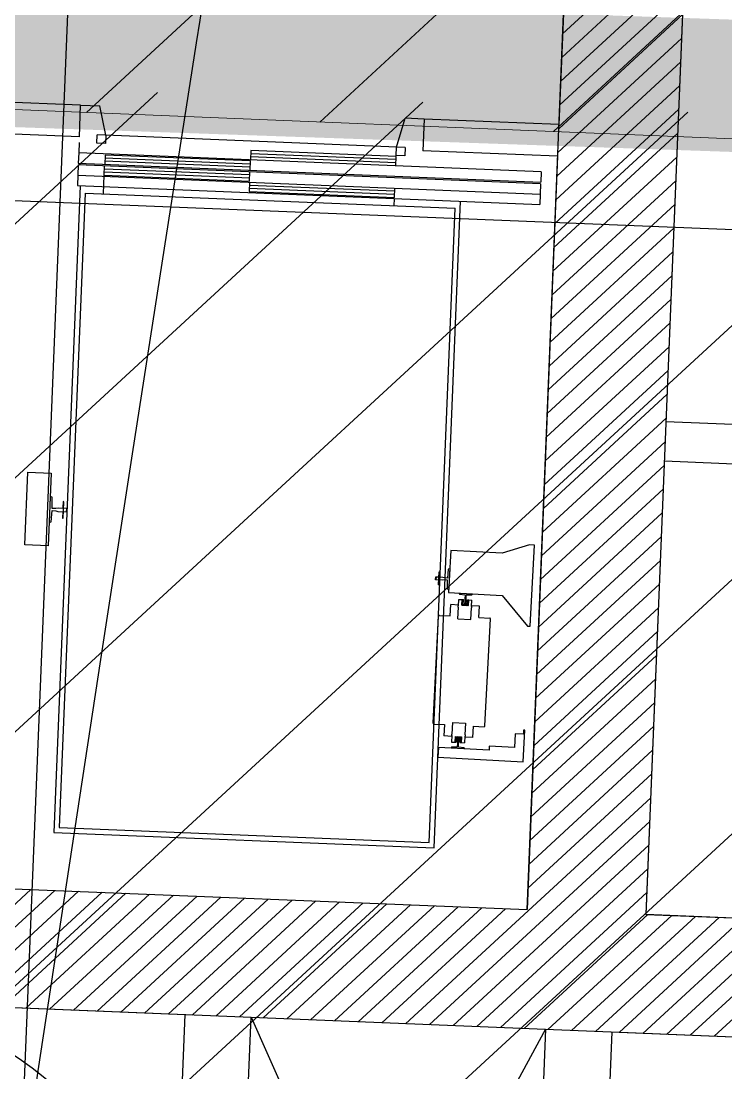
# Model space of a CAD drawing. Extents: x -678889171 to 586587, y -792238163 to 335485.
# Drawn here: x -678764250 to -678761584, y -791956236 to -791952259 of the extents above; entities that cross this region are included whole.
import ezdxf
from ezdxf.enums import TextEntityAlignment as Align

# ---------------------------------------------------------------- set-up
doc = ezdxf.new("R2010")
doc.units = 0
doc.header["$MEASUREMENT"] = 0
for name, color, linetype in [('A-FLOR-PATT', 252, 'Continuous'), ('A-SITE-PATT', 252, 'Continuous'), ('A-WALL', 252, 'Continuous')]:
    doc.layers.add(name, color=color, linetype=linetype)
doc.layers.add('BASEMENT3 LAYOUT$0$A-TABL-TEXT', color=252, linetype='Continuous', lineweight=30)
doc.layers.add('BASEMENT3 LAYOUT$0$HATCH2', color=252, linetype='Continuous', lineweight=15)
doc.styles.add('Ground floor Towers$0$$Bas01-Rname$0$EN-SC', font='swissc.ttf')
doc.styles.add('Ground floor Towers$0$$Bas01-Rname$0$EN-SCL', font='swisscl.ttf')
doc.styles.add('Ground floor Towers$0$04-Ground Floor$0$V2-lower ground$0$LEVEL  FOR LICENSE LOWER GR$0$$LG- LEVEL$0$AR-SR', font='sarb.shx')

# ---------------------------------------------------------------- blocks, each defined once
blk = doc.blocks.new('A$C61C61320')
at = {"layer": 'BASEMENT3 LAYOUT$0$HATCH2'}
h = blk.add_hatch(dxfattribs=at)
h.set_pattern_fill('ANSI31', color=256, scale=5000, style=0)
h.set_pattern_definition([(45, (1320016.062358054, 343948.7931753235), (-441.9417382415922, 441.9417382415922), [])])
h.paths.add_polyline_path([(11086.00013759569, 20764.88754983409), (-87874.57371154218, 20764.88754983409), (-87874.57371154218, -14411.92520058152), (11086.00013759569, -14411.92520058152)])
h = blk.add_hatch(dxfattribs=at)
h.set_pattern_fill('JIS_WOOD', color=256, scale=1000, style=0)
h.set_pattern_definition([(45, (-845211.5632561638, -471074.8112416068), (-499.9999991609842, 499.9999991609843), [])])
edge = h.paths.add_edge_path()
edge.add_line((-87728.88771757309, -14436.92520058164), (11085.99286301623, -14077.61977391216))
edge.add_line((11085.9928630162, -14077.61977391216), (11086.00013759563, -61296.12011963065))
edge.add_line((11086.00013759569, -61296.12011963065), (-23868.16462742418, -60220.57708285929))
edge.add_line((-23868.16462742421, -60220.57708285929), (-23388.15647815715, -47455.2645226442))
edge.add_arc((-38984.06513334403, -44366.02445463254), 15898.9235792472, 348.7958745272753, 525.9866040010601)
edge.add_line((-54409.82303213701, -40516.12001080933), (-55179.78612954497, -49076.3717473704))
edge.add_line((-55179.78612954495, -49076.3717473704), (-87616.00626249687, -47227.09333388295))
edge.add_line((-87616.00626249681, -47227.09333388295), (-87728.88771757303, -14436.92520058164))
at = {"layer": 'BASEMENT3 LAYOUT$0$A-TABL-TEXT', "const_width": 500}
blk.add_lwpolyline([(-87874.57371154218, -14411.92520058152), (11006.35061529244, -13813.14535745487)], dxfattribs=at)
at = {"layer": 'BASEMENT3 LAYOUT$0$HATCH2'}
blk.add_lwpolyline([(11086.00013759569, 20764.88754983409), (-87874.57371154218, 20764.88754983409), (-87874.57371154218, -14411.92520058152), (11086.00013759569, -14411.92520058152)], close=True, dxfattribs=at)
blk = doc.blocks.new('2')
at = {"layer": 'BASEMENT3 LAYOUT$0$A-TABL-TEXT', "const_width": 500}
blk.add_lwpolyline([(28948.80462125619, 217778.7896551112), (130982.8937054502, 218396.6636916995)], dxfattribs=at)
blk = doc.blocks.new('GR')
at = {"layer": 'A-FLOR-PATT'}
for p, q in [((30505, 225220), (30505, 268485)), ((32377.42850499545, 230004.3817412797), (32377.42850873384, 236104.3846662892)), ((32377.42850499497, 236104.3846662892), (32377.42850499515, 232975.1983651479)), ((32377.42850702658, 233318.5766522445), (33113.23638240606, 234054.384527624)), ((32377.42850697154, 233228.7740909788), (33203.03889134142, 234054.3844753486)), ((32377.42850691649, 233138.971529713), (32827.42850720018, 233588.9715299967)), ((32827.42850853917, 233605.2012898844), (32827.42850653407, 230005.1983651167)), ((32827.42850853872, 233604.3846660013), (32827.42850852766, 230004.3817412489)), ((32377.42850686146, 233049.1689684473), (32827.42850714484, 233499.1689687307)), ((32377.42850680643, 232959.3664071816), (32827.42850708951, 233409.3664074647)), ((32377.42850675138, 232869.5638459158), (32827.42850703414, 233319.5638461986)), ((32377.42850669635, 232779.7612846501), (32827.42850697879, 233229.7612849326)), ((32377.42850664133, 232689.9587233844), (32827.42850692348, 233139.9587236665)), ((32377.42850658628, 232600.1561621187), (32827.42850686811, 233050.1561624005)), ((30567.22772273387, 232975.1983651478), (30124.69330314592, 232975.1983651478)), ((30567.22772273373, 232975.1983659783), (30639.25877842399, 232975.1983659783)), ((30567.22772266644, 232854.4846564555), (30567.2277227335, 232974.5400233778)), ((30667.22772266691, 232864.8875119173), (30639.25877842399, 232975.1983659783)), ((31767.22772266633, 232864.8875119173), (31795.19666675384, 232975.1983653657)), ((31867.22772266633, 232975.1983653657), (31795.19666675384, 232975.1983653657)), ((32377.42850499515, 232975.1983651479), (31867.22772266633, 232975.1983651479)), ((31867.22772266633, 232975.1983653657), (31867.22772266633, 232855.1983651478)), ((32377.42850653124, 232510.3536008529), (32827.42850681276, 232960.3536011344)), ((30567.22772266684, 232855.1983651478), (30127.42850504701, 232855.1983651478)), ((31800.18739847069, 232864.8875119173), (30634.26804686255, 232864.8875119173)), ((30634.26804686255, 232833.4589404887), (30634.26804686255, 232864.8875119173)), ((30667.22772266691, 232864.8875119173), (30667.22772266691, 232833.4589404887)), ((31767.22772266644, 232833.4589404888), (31767.22772266644, 232864.8875119173)), ((31800.18739847069, 232864.8875119173), (31800.18739847069, 232833.4589404888)), ((32377.42850499516, 232855.1983651478), (31867.22772266634, 232855.1983651478)), ((32377.42850499516, 232855.1983651478), (32377.42850499532, 230004.3817412797)), ((32377.42850647622, 232420.5510395872), (32827.42850675742, 232870.5510398684)), ((30567.22772266679, 232833.4589404887), (30567.22772266668, 232794.173226203)), ((30667.22772266691, 232833.4589404887), (30634.26804686255, 232833.4589404887)), ((31217.22772266633, 232829.5303690601), (31217.22772266621, 232794.173226203)), ((31767.22772266644, 232829.5303690602), (31217.22772266633, 232829.5303690601)), ((31767.22772266644, 232817.7446547745), (31217.22772266633, 232817.7446547745)), ((31800.18739847069, 232833.4589404888), (31767.22772266644, 232833.4589404888)), ((31767.22772266644, 232794.173226203), (31767.22772266644, 232829.5303690602)), ((30567.22772266668, 232794.173226203), (30567.22772266679, 232754.8875119173)), ((32317.22772266656, 232794.173226203), (30567.22772266668, 232794.173226203)), ((30667.22772266703, 232790.2446547745), (30667.22772266703, 232754.8875119173)), ((31217.22772266621, 232790.2446547745), (30667.22772266703, 232790.2446547745)), ((31217.22772266633, 232778.4589404887), (30667.22772266691, 232778.4589404887)), ((31767.22772266644, 232805.9589404887), (31217.22772266621, 232805.9589404887)), ((31217.22772266633, 232754.8875119173), (31217.22772266621, 232790.2446547745)), ((32317.22772266656, 232794.1732262033), (32317.22772266656, 232754.8875119175)), ((32377.42850642117, 232330.7484783215), (32827.42850670208, 232780.7484786024)), ((30567.22772266679, 232754.8875119173), (32317.22772266656, 232754.8875119173)), ((30567.22772266679, 232748.977985597), (30567.22772266679, 232670.4065570255)), ((32317.22772266644, 232748.977985597), (30567.22772266679, 232748.977985597)), ((31217.22772266633, 232766.673226203), (30667.22772266703, 232766.673226203)), ((30667.22772266691, 232642.9065570255), (30667.22772266691, 232748.977985597)), ((31217.22772266633, 232737.1922713112), (30667.22772266691, 232737.1922713112)), ((31217.22772266633, 232713.6208427398), (31217.22772266621, 232748.977985597)), ((32317.22772266644, 232748.9779855972), (32317.22772266656, 232670.4065570258)), ((30567.22772266679, 232709.6922713113), (32317.22772266644, 232709.6922713113)), ((31217.22772266633, 232725.4065570255), (30667.22772266703, 232725.4065570255)), ((30667.22772266703, 232713.6208427398), (31217.22772266633, 232713.6208427398)), ((31217.22772266633, 232709.6922713112), (31217.22772266633, 232674.3351284541)), ((31767.22772266644, 232697.9065570255), (31217.22772266633, 232697.9065570255)), ((31767.22772266644, 232674.3351284541), (31767.22772266644, 232709.6922713112)), ((32377.42850636614, 232240.9459170558), (32827.42850664673, 232690.9459173364)), ((30567.22772266679, 232670.4065570255), (32317.22772266656, 232670.4065570255)), ((30577.94200838356, 232670.4065570255), (30577.94200838356, 230223.2636998823)), ((31767.22772266644, 232686.1208427398), (31217.22772266633, 232686.1208427398)), ((31217.22772266633, 232674.3351284541), (31767.22772266644, 232674.3351284541)), ((31767.22772266644, 232642.9065570255), (31767.22772266644, 232670.4065570255)), ((32017.22772266924, 230223.2636998823), (32017.22772266924, 232670.4065570255)), ((30597.5848655264, 232642.9065570254), (31997.5848655264, 232642.9065570255)), ((30597.5848655264, 232642.9065570254), (30597.5848655264, 230242.9065570252)), ((31997.58486552651, 230242.9065570252), (31997.5848655264, 232642.9065570255)), ((-2250.000000000029, 232605), (106690.0000000001, 232605)), ((32377.42850631112, 232151.1433557901), (32827.42850659139, 232601.1433560703)), ((32377.42850625607, 232061.3407945243), (32827.42850653605, 232511.3407948043)), ((32377.42850620102, 231971.5382332586), (32827.42850648069, 232421.5382335382)), ((32377.42850614601, 231881.7356719929), (32827.42850642535, 232331.7356722722)), ((32377.42850609096, 231791.9331107271), (32827.42850636999, 232241.9331110062)), ((32377.42850603594, 231702.1305494614), (32827.42850631465, 232152.1305497401)), ((32377.4285059809, 231612.3279881956), (32827.42850625931, 232062.327988474)), ((32377.42850592585, 231522.5254269299), (32827.42850620396, 231972.525427208)), ((32377.42850587082, 231432.7228656642), (32827.42850614862, 231882.722865942)), ((32827.42850757282, 231870.1998275161), (34774.15249878912, 231870.1998275161)), ((32827.42850757282, 231870.1998274853), (34774.69330418621, 231870.1998263349)), ((32377.42850581578, 231342.9203043985), (32827.42850609327, 231792.920304676)), ((32377.42850576075, 231253.1177431328), (32827.42850603792, 231703.1177434099)), ((32827.42850748928, 231720.1998275161), (34774.15249878912, 231720.1998275161)), ((30423.54915124072, 231305.4065570254), (30423.54915124072, 231580.4065570254)), ((30423.54915124072, 231580.4065570254), (30512.3348655264, 231580.4065570254)), ((30512.3348655264, 231580.4065570254), (30512.3348655264, 231305.4065570253)), ((32377.42850570571, 231163.315181867), (32827.42850598258, 231613.3151821439)), ((32377.42850565069, 231073.5126206013), (32827.42850592724, 231523.5126208779)), ((30519.40629409788, 231490.0494141683), (30512.33486552651, 231492.0136998825)), ((30512.33486552651, 231492.0136998825), (30512.3348655264, 231393.7994141682)), ((30521.76343695492, 231446.8351284539), (30519.40629409788, 231490.0494141683)), ((30564.97772266924, 231474.335128454), (30562.22772266924, 231474.3351284539)), ((30562.22772266924, 231474.3351284539), (30562.22772266924, 231450.3708427396)), ((30564.97772266924, 231411.4779855968), (30564.97772266924, 231474.335128454)), ((30519.40629409788, 231395.7636998825), (30521.76343695504, 231438.9779855967)), ((30535.90629409788, 231446.8351284539), (30521.76343695492, 231446.8351284539)), ((30521.76343695504, 231438.9779855967), (30535.90629409788, 231438.9779855968)), ((30543.76343695492, 231449.192271311), (30535.90629409788, 231446.8351284539)), ((30535.90629409788, 231438.9779855968), (30543.76343695492, 231436.6208427396)), ((30576.76343695492, 231449.192271311), (30543.76343695492, 231449.192271311)), ((30543.76343695492, 231436.6208427396), (30576.76343695504, 231436.6208427396)), ((30562.22772266924, 231450.3708427396), (30577.94200838356, 231450.3708427396)), ((30577.94200838356, 231435.442271311), (30562.22772266924, 231435.442271311)), ((30562.22772266924, 231435.442271311), (30562.22772266924, 231411.4779855968)), ((30576.76343695504, 231436.6208427396), (30576.76343695492, 231449.192271311)), ((32377.42850559564, 230983.7100593356), (32827.42850587188, 231433.7100596118)), ((30512.3348655264, 231393.7994141682), (30519.40629409788, 231395.7636998825)), ((30562.22772266924, 231411.4779855968), (30564.97772266924, 231411.4779855968)), ((32330.39620613736, 231382.1975732812), (32228.67128442692, 231346.4996553654)), ((32349.43014293768, 231381.9830232652), (32330.39620613736, 231382.1975732812)), ((32345.96965880912, 231074.984042614), (32349.43014293768, 231381.9830232652)), ((32034.03393069409, 231348.693602303), (32032.82276124913, 231241.243959075)), ((32228.67128442692, 231346.4996553654), (32034.03393069409, 231348.693602303)), ((32377.42850554061, 230893.9074980699), (32827.42850581654, 231343.9074983458)), ((30512.3348655264, 231305.4065570253), (30423.54915124072, 231305.4065570254)), ((31991.96173657219, 231266.2675824003), (31991.40805911155, 231217.1477454961)), ((31994.11072943661, 231266.2433590115), (31991.96173657219, 231266.2675824003)), ((31993.89963990483, 231247.5164211917), (31994.11072943661, 231266.2433590115)), ((32027.71203769276, 231278.1461254675), (32025.48939055482, 231244.3970005006)), ((32033.25532176519, 231279.6188316564), (32027.71203769276, 231278.1461254675)), ((32033.25532176519, 231279.6188316564), (32032.24139991553, 231189.6681303256)), ((31981.48818228183, 231235.9888792921), (31981.61968067881, 231247.6548405569)), ((31993.76814150797, 231235.8504599269), (31981.48818228183, 231235.9888792921)), ((31981.61968067881, 231247.6548405569), (31993.89963990483, 231247.5164211917)), ((31982.53029616839, 231246.7234621626), (31982.41956067619, 231236.8994947817)), ((31982.41956067619, 231236.8994947817), (32008.20747505092, 231236.6088141149)), ((32008.31821054312, 231246.4327814956), (31982.53029616839, 231246.7234621626)), ((31993.5570519762, 231217.1235221072), (31993.76814150797, 231235.8504599269)), ((32008.20747505092, 231236.6088141149), (32014.36821756871, 231238.3815983162)), ((32014.43742725135, 231244.5215779292), (32008.31821054312, 231246.4327814956)), ((32014.36821756871, 231238.3815983162), (32025.42018087218, 231238.2570208876)), ((32025.48939055482, 231244.3970005006), (32014.43742725135, 231244.5215779292)), ((32025.42018087218, 231238.2570208876), (32026.88152150203, 231204.4663701112)), ((32377.42850548559, 230804.1049368041), (32827.4285057612, 231254.1049370797)), ((31991.40805911155, 231217.1477454961), (31993.5570519762, 231217.1235221072)), ((32026.88152150203, 231204.4663701112), (32032.39020073296, 231202.8690864936)), ((32032.24139991553, 231189.6681303256), (32234.86072714532, 231187.3842108007)), ((32072.15126740023, 231189.2182673889), (32073.64473649392, 231185.5169772004)), ((32073.64473649392, 231185.5169772004), (32094.9655934706, 231183.8949781405)), ((32094.9655934706, 231183.8949781405), (32094.79706789342, 231168.9441277828)), ((32099.40205260318, 231168.8922205209), (32099.57057818036, 231183.8430708786)), ((32099.57057818036, 231183.8430708786), (32120.92257951408, 231184.9840626446)), ((32120.92257951408, 231184.9840626446), (32122.49910022689, 231188.6507479918)), ((32234.86072714532, 231187.3842108007), (32335.53169346692, 231075.1016990743)), ((32041.68966679693, 231101.748765399), (32042.17413457482, 231144.7286226901)), ((32072.26003467872, 231144.3894952456), (32042.17413457482, 231144.7286226901)), ((32070.63368299439, 231136.302024577), (32070.68905074055, 231141.2140082674)), ((32072.2240456438, 231141.1967058467), (32070.68905074055, 231141.2140082674)), ((32072.2240456438, 231141.1967058467), (32072.50088437412, 231165.7566242989)), ((32072.50088437412, 231165.7566242989), (32089.69282729049, 231165.5628371876)), ((32084.53860971109, 231144.1282762881), (32084.78084360015, 231165.6182049337)), ((32084.53860971109, 231144.1282762881), (32109.09852816314, 231143.8514375578)), ((32089.45059340143, 231144.072908542), (32089.69282729049, 231165.5628371876)), ((32090.3734655216, 231144.2288846727), (32092.52670974958, 231147.2314297088)), ((32101.18240619449, 231147.1338629347), (32092.52670974958, 231147.2314297088)), ((32094.26735973997, 231162.809338896), (32094.09156714623, 231147.2137906789)), ((32094.79706789342, 231168.9441277828), (32094.26735973997, 231162.809338896)), ((32099.79334139171, 231162.7470501817), (32099.40205260318, 231168.8922205209)), ((32099.61754879796, 231147.1515019646), (32099.79334139171, 231162.7470501817)), ((32103.2674227089, 231144.0835443393), (32101.18240619449, 231147.1338629347)), ((32104.1865444728, 231143.9068053038), (32104.42877836175, 231165.3967339495)), ((32104.42877836175, 231165.3967339495), (32121.62072127823, 231165.2029468384)), ((32104.42877836175, 231165.3967339495), (32109.3407620522, 231165.3413662034)), ((32109.09852816314, 231143.8514375578), (32109.3407620522, 231165.3413662034)), ((32121.34388254791, 231140.6430283862), (32121.62072127823, 231165.2029468384)), ((32121.34388254791, 231140.6430283862), (32122.87887745116, 231140.6257259655)), ((32151.46577168674, 231143.4966903403), (32121.37987158283, 231143.8358177849)), ((32122.82350970524, 231135.7137422752), (32122.87887745116, 231140.6257259655)), ((32150.98130390873, 231100.5168330492), (32151.46577168674, 231143.4966903403)), ((32377.42850543054, 230714.3023755384), (32827.42850570584, 231164.3023758137)), ((32001.16580135094, 231102.2055493039), (32041.68966679693, 231101.748765399)), ((32072.16867789764, 231136.2847221563), (32070.63368299439, 231136.302024577)), ((32071.67036818316, 231092.0768689426), (32072.16867789764, 231136.2847221563)), ((32120.79020508738, 231091.523191482), (32121.28851480187, 231135.7310446957)), ((32121.28851480187, 231135.7310446957), (32122.82350970524, 231135.7137422752)), ((32150.98130390873, 231100.5168330492), (32191.50516935471, 231100.0600491442)), ((31993.49336765333, 230693.931509879), (31998.06120670306, 231099.1701643387)), ((32071.67036818316, 231092.0768689426), (32120.79020508738, 231091.523191482)), ((32189.97271527023, 230691.7168000369), (32194.54055431996, 231096.9554544965)), ((32335.53169346692, 231075.1016990743), (32345.96965880912, 231074.984042614)), ((32377.4285053755, 230624.4998142727), (32827.4285056505, 231074.4998145477)), ((32377.42850532048, 230534.6972530069), (32827.42850559516, 230984.6972532816)), ((32377.42850526542, 230444.8946917412), (32827.42850553981, 230894.8946920156)), ((32377.42850521038, 230355.0921304755), (32827.42850548447, 230805.0921307495)), ((32377.42850515537, 230265.2895692098), (32827.42850542912, 230715.2895694835)), ((31996.52875261869, 230690.8269152312), (32037.05261806455, 230690.3701313263)), ((32037.05261806455, 230690.3701313263), (32036.56815028655, 230647.3902740351)), ((32067.2437168859, 230699.3637728935), (32066.7454071713, 230655.1559196797)), ((32067.2437168859, 230699.3637728935), (32116.36355379013, 230698.8100954329)), ((32116.36355379013, 230698.8100954329), (32115.86524407564, 230654.6022422192)), ((32145.85978739847, 230646.1583416853), (32146.34425517636, 230689.1381989766)), ((32146.34425517636, 230689.1381989766), (32186.86812062234, 230688.6814150716)), ((32305.7553331626, 230667.0768145067), (32305.16012989251, 230614.2729898347)), ((32336.45523122766, 230666.7307660938), (32305.7553331626, 230667.0768145067)), ((32336.62825543409, 230682.0807151264), (32336.45523122766, 230666.7307660938)), ((32341.54023912454, 230682.0253473803), (32336.62825543409, 230682.0807151264)), ((32340.19065031443, 230562.2957449263), (32341.54023912454, 230682.0253473803)), ((32066.65405039045, 230647.0511465905), (32036.56815028655, 230647.3902740351)), ((32065.21041226805, 230655.1732221003), (32065.15504452212, 230650.2612384099)), ((32066.69003942538, 230650.2439359894), (32065.15504452212, 230650.2612384099)), ((32066.7454071713, 230655.1559196797), (32065.21041226805, 230655.1732221003)), ((32066.69003942538, 230650.2439359894), (32066.41320069505, 230625.6840175371)), ((32066.41320069505, 230625.6840175371), (32083.60514361154, 230625.490230426)), ((32078.93539381002, 230647.0355268176), (32078.69315992108, 230625.5455981721)), ((32078.69315992108, 230625.5455981721), (32083.60514361154, 230625.490230426)), ((32078.93539381002, 230647.0355268176), (32103.4953122622, 230646.7586880873)), ((32083.84737750048, 230646.9801590716), (32083.60514361154, 230625.490230426)), ((32084.76649926438, 230646.8034200361), (32086.85151577879, 230643.7531014407)), ((32095.5072122237, 230643.6555346666), (32086.85151577879, 230643.7531014407)), ((32088.41637317532, 230643.7354624109), (32088.24058058158, 230628.1399141938)), ((32088.24058058158, 230628.1399141938), (32088.63186936999, 230621.9947438546)), ((32093.23685407986, 230621.9428365927), (32093.76656223343, 230628.0776254795)), ((32093.76656223343, 230628.0776254795), (32093.94235482706, 230643.6731736965)), ((32097.66045645169, 230646.6580797027), (32095.5072122237, 230643.6555346666)), ((32098.58332857185, 230646.8140558334), (32098.34109468279, 230625.3241271878)), ((32098.34109468279, 230625.3241271878), (32115.53303759928, 230625.1303400766)), ((32103.4953122622, 230646.7586880873), (32103.25307837313, 230625.2687594417)), ((32115.80987632948, 230649.6902585287), (32115.53303759928, 230625.1303400766)), ((32145.85978739847, 230646.1583416853), (32115.77388729456, 230646.4974691299)), ((32115.80987632948, 230649.6902585287), (32117.34487123274, 230649.672956108)), ((32115.86524407564, 230654.6022422192), (32117.40023897889, 230654.5849397985)), ((32117.40023897889, 230654.5849397985), (32117.34487123274, 230649.672956108)), ((32377.42850510032, 230175.4870079441), (32827.42850537377, 230625.4870082175)), ((32017.64298076472, 230602.7760519078), (32017.22772266924, 230565.9361742296)), ((32209.21034469105, 230600.6167098115), (32017.64298076472, 230602.7760519078)), ((32067.1113424592, 230605.9029017309), (32065.53482174639, 230602.2362163837)), ((32088.46334379305, 230607.0438934969), (32067.1113424592, 230605.9029017309)), ((32088.63186936999, 230621.9947438546), (32088.46334379305, 230607.0438934969)), ((32093.06832850281, 230606.9919862349), (32093.23685407986, 230621.9428365927)), ((32114.38918547936, 230605.3699871751), (32093.06832850281, 230606.9919862349)), ((32115.88265457306, 230601.6686969867), (32114.38918547936, 230605.3699871751)), ((32209.37644792929, 230615.3526608828), (32209.21034469105, 230600.6167098115)), ((32305.16012989251, 230614.2729898347), (32209.37644792929, 230615.3526608828)), ((32017.22772266924, 230565.9361742296), (32340.19065031443, 230562.2957449263)), ((32377.42850504529, 230085.6844466783), (32827.42850531843, 230535.6844469515)), ((31935.90331766446, 229554.3566980868), (32827.42850526309, 230445.8818856854)), ((32025.70553718907, 229554.3563564007), (32827.42850520773, 230356.0793244194)), ((32115.50775671372, 229554.3560147147), (32827.42850515238, 230266.2767631533)), ((30597.5848655264, 230242.9065570252), (31997.58486552651, 230242.9065570252)), ((30577.94200838356, 230223.2636998823), (32017.22772266924, 230223.2636998823)), ((32205.30997623836, 229554.3556730286), (32827.42850509706, 230176.4742018873)), ((32295.11219576299, 229554.3553313426), (32827.42850504169, 230086.6716406213)), ((30050.05670764703, 229554.3638734939), (30500.07457543293, 230004.3817412798)), ((30127.42850499545, 230004.3817412797), (32377.42850499545, 230004.3817412797)), ((30127.42850499532, 230004.3817412797), (32377.42850499532, 230004.3817412798)), ((30139.85892717166, 229554.3635318078), (30589.87713664363, 230004.3817412798)), ((30229.66114669631, 229554.3631901218), (30679.67969785431, 230004.3817412798)), ((30319.46336622095, 229554.3628484357), (30769.48225906501, 230004.3817412798)), ((30409.26558574558, 229554.3625067497), (30859.2848202757, 230004.3817412798)), ((30499.06780527023, 229554.3621650636), (30949.08738148639, 230004.3817412798)), ((30588.87002479487, 229554.3618233775), (31038.8899426971, 230004.3817412798)), ((30678.6722443195, 229554.3614816915), (31128.69250390779, 230004.3817412798)), ((30768.47446384415, 229554.3611400055), (31218.49506511849, 230004.3817412798)), ((30858.27668336878, 229554.3607983194), (31308.29762632918, 230004.3817412798)), ((30948.07890289342, 229554.3604566334), (31398.10018753987, 230004.3817412798)), ((31037.88112241807, 229554.3601149473), (31487.90274875057, 230004.3817412798)), ((31127.68334194268, 229554.3597732612), (31577.70530996128, 230004.3817412798)), ((31217.48556146733, 229554.3594315752), (31667.50787117197, 230004.3817412798)), ((31307.28778099199, 229554.3590898892), (31757.31043238267, 230004.3817412798)), ((31397.09000051662, 229554.3587482031), (31847.11299359336, 230004.3817412798)), ((31486.89222004125, 229554.358406517), (31936.91555480406, 230004.3817412799)), ((31576.69443956589, 229554.358064831), (32026.71811601474, 230004.3817412799)), ((31666.49665909054, 229554.3577231449), (32116.52067722546, 230004.3817412799)), ((31756.29887861517, 229554.3573814589), (32206.32323843615, 230004.3817412799)), ((31846.1010981398, 229554.3570397728), (32296.12579964683, 230004.3817412799)), ((32384.91441528764, 229554.3549896565), (32834.9409722383, 230004.3815466072)), ((32474.71663481228, 229554.3546479704), (32924.74390300867, 230004.3819161668)), ((32564.51885433691, 229554.3543062844), (33014.54683377904, 230004.3822857265)), ((32654.32107386156, 229554.3539645984), (33104.34976454941, 230004.3826552862)), ((32744.1232933862, 229554.3536229123), (33194.15269531978, 230004.3830248459)), ((32827.42850653407, 230005.1983651478), (34774.69330314592, 230005.1983651478)), ((32827.42850653407, 230005.1983651166), (34774.15249783544, 230005.1983639666)), ((32827.42850852766, 230004.3817412489), (38468.97214012753, 230004.3548312504)), ((32833.92551291084, 229554.3532812263), (33283.95562609013, 230004.3833944056)), ((32923.72773243548, 229554.3529395402), (33373.7585568605, 230004.3837639652)), ((33013.52995196011, 229554.3525978542), (33463.56148763088, 230004.3841335249)), ((33103.33217148476, 229554.3522561681), (33553.36441840122, 230004.3845030846)), ((38468.97214012753, 229554.3318405887), (25354.0302651579, 229554.3814014867)), ((25601.49398108341, 229555.1983651465), (31101.49398108341, 229555.1983651458)), ((31101.49398108347, 226926.198137206), (31101.49398108341, 229555.1983651458)), ((31351.49398108341, 229555.1983651464), (32466.09453872795, 229555.1711387808)), ((31351.49398108346, 227305.381513343), (31351.49398108341, 229555.1983651464)), ((31351.49398108341, 229555.1983651464), (32466.094538728, 227305.381513343)), ((32466.09453872795, 229555.1711387808), (31351.49398108346, 227305.381513343)), ((32466.09453872795, 229555.1983651455), (32466.094538728, 227305.381513343)), ((32716.09453872795, 229555.1983651456), (38216.09453872805, 229555.198365145)), ((32716.09453872795, 229555.1983651455), (32716.09453872801, 226926.198137206))]:
    blk.add_line(p, q, dxfattribs=at)
for centre, radius, start, end in [((632160.654919429, 163506.251165366), 605195.8226879981, 171.0737824436527, 190.1263033448895), ((632160.6549194276, 163506.2511653661), 599695.8226879967, 171.0616030214717, 190.2201678661017), ((632160.6549194327, 163506.2511653659), 599145.8226880017, 171.0631954506245, 190.2296506374575), ((32089.92977848671, 231145.7255123114), 1.228073933092334, 247.3298780494667, 262.5767988727487), ((32090.86115688107, 231146.6361278009), 2.456147866184668, 235.1253245595439, 258.5472680098246), ((32102.83411712652, 231146.5011689199), 2.456147866184668, 280.1611137635737, 303.5830572173978), ((32001.13119650957, 231099.1355594974), 3.070184832730834, 89.3541908855424, 179.3541908888693), ((32191.47056451345, 231096.9900593377), 3.070184832730834, 359.3541908888687, 89.3541908855424), ((31996.56335745983, 230693.8969050377), 3.070184832730834, 179.3541908888693, 269.3541908855424), ((32186.90272546372, 230691.751404878), 3.070184832730834, 269.3541908855424, 359.3541908888687), ((32085.19980484676, 230644.3857954556), 2.456147866184668, 100.1611137635736, 123.5830572173978), ((32084.28918935718, 230645.3171738499), 1.228073933092334, 96.13158290444258, 111.3785037271265), ((32097.17276509221, 230644.2508365745), 2.456147866184668, 55.12532455954396, 78.54726800982453), ((29786.25005837075, 228242.9989110127), 1317.250382103305, 275.0191239639329, 84.98087603617373), ((34017.82185782666, 228255.4989110119, -1.009587428798825e-07), 1303.674468004546, 94.47540956981513, 265.5245904301849)]:
    blk.add_arc(centre, radius, start, end, dxfattribs=at)
at = {"layer": 'A-FLOR-PATT', "style": 'Ground floor Towers$0$04-Ground Floor$0$V2-lower ground$0$LEVEL  FOR LICENSE LOWER GR$0$$LG- LEVEL$0$AR-SR', "flags": 12}
for tag, p in [('L', (30296.07288644527, 72859.53473235783)), ('P', (30237.50458115668, 72203.99769414036))]:
    blk.add_attdef(tag, text='', height=500, dxfattribs=at).set_placement(p, align=Align.RIGHT)
at = {"layer": 'A-FLOR-PATT'}
for tag, p, height, style in [('N', (85492.25876324323, 56633.4995742733), 250, 'Ground floor Towers$0$$Bas01-Rname$0$EN-SC'), ('N', (89389.48149106537, 56633.4995742733), 250, 'Ground floor Towers$0$$Bas01-Rname$0$EN-SC'), ('N', (94597.61363499537, 56633.4995742733), 250, 'Ground floor Towers$0$$Bas01-Rname$0$EN-SC'), ('AN', (85922.66280553787, 56313.08159666645), 200, 'Ground floor Towers$0$$Bas01-Rname$0$EN-SCL'), ('AN', (89819.88553336001, 56313.08159666645), 200, 'Ground floor Towers$0$$Bas01-Rname$0$EN-SCL'), ('AN', (95028.01767729002, 56313.08159666645), 200, 'Ground floor Towers$0$$Bas01-Rname$0$EN-SCL'), ('SN', (85299.47460008037, 56025.08594095582), 200, 'Ground floor Towers$0$$Bas01-Rname$0$EN-SCL'), ('F', (85927.04975899268, 56008.67972904726), 200, 'Ground floor Towers$0$$Bas01-Rname$0$EN-SCL'), ('SN', (89196.69732790251, 56025.08594095582), 200, 'Ground floor Towers$0$$Bas01-Rname$0$EN-SCL'), ('F', (89824.27248681482, 56008.67972904726), 200, 'Ground floor Towers$0$$Bas01-Rname$0$EN-SCL'), ('SN', (94404.82947183252, 56025.08594095582), 200, 'Ground floor Towers$0$$Bas01-Rname$0$EN-SCL'), ('F', (95032.40463074483, 56008.67972904726), 200, 'Ground floor Towers$0$$Bas01-Rname$0$EN-SCL')]:
    blk.add_attdef(tag, p, '', height=height, dxfattribs=dict(at, style=style))
at = {"layer": 'A-FLOR-PATT', "style": 'Ground floor Towers$0$$Bas01-Rname$0$EN-SCL', "width": 0.8}
for p in [(85305.16036184286, 56295.1433535593), (89202.383089665, 56295.1433535593), (94410.51523359501, 56295.1433535593)]:
    blk.add_attdef('FN', p, '', height=250, dxfattribs=at)

msp = doc.modelspace()

# ---------------------------------------------------------------- block references
at = {"layer": 'A-SITE-PATT', "rotation": 357.6731745000001}
for name, p in [('A$C61C61320', (-678706236.4347705, -791940527.995869, -212772)), ('2', (-678833487.1858103, -792167746.3685482, -212772))]:
    msp.add_blockref(name, p, dxfattribs=at)

# ---------------------------------------------------------------- next in the draw order: block references
at = {"layer": 'A-WALL', "rotation": 357.6731745000001}
msp.add_blockref('GR', (-678804025.0995113, -792184118.4910543, -212772), dxfattribs=at)

doc.saveas('drawing.dxf')
